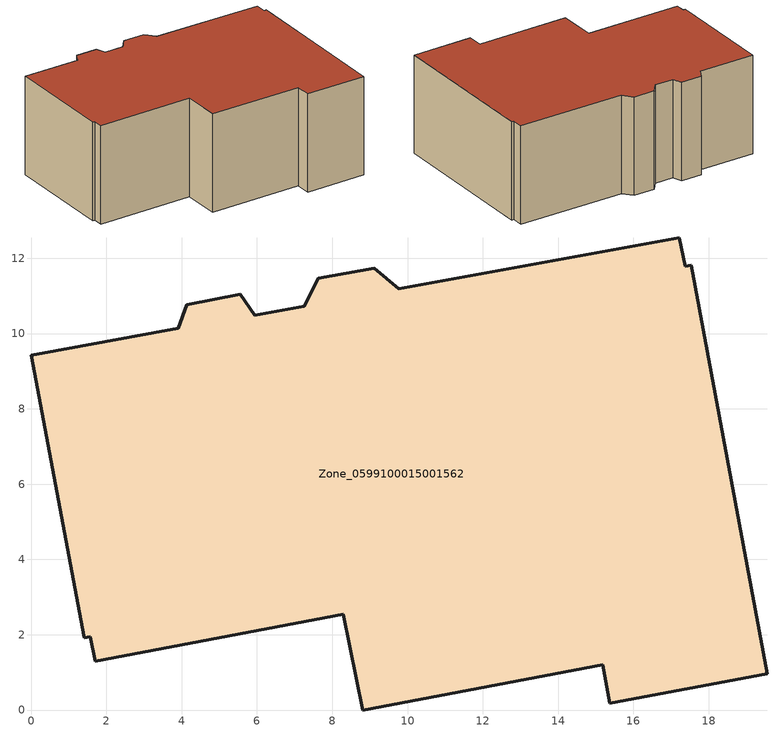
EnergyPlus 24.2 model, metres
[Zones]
Zone_0599100015001562
 floor ground (C_G): 8.81,0 8.29,2.55 1.7,1.29 1.57,1.95 1.41,1.92 0,9.42 3.91,10.14 4.13,10.77 5.56,11.04 5.94,10.49 7.26,10.73 7.63,11.47 9.11,11.74 9.77,11.19 17.22,12.54 17.38,11.78 17.53,11.81 19.56,0.96 15.37,0.18 15.18,1.2 z1.1
 wall outside (C_F): 9.11,11.74 7.63,11.47 7.26,10.73 5.94,10.49 5.56,11.04 4.13,10.77 3.91,10.14 0,9.42 1.41,1.92 1.57,1.95 1.7,1.29 8.29,2.55 8.81,0 15.18,1.2 15.37,0.18 19.56,0.96 17.53,11.81 17.38,11.78 17.22,12.54 9.77,11.19 9.11,11.74 z1.1:8.06
 roof outside (C_R): 15.37,0.18 19.56,0.96 17.53,11.81 17.38,11.78 17.22,12.54 9.77,11.19 9.11,11.74 7.63,11.47 7.26,10.73 5.94,10.49 5.56,11.04 4.13,10.77 3.91,10.14 0,9.42 1.41,1.92 1.57,1.95 1.7,1.29 8.29,2.55 8.81,0 15.18,1.2 z8.06
[BUILDING]
Pand.0599100015001562: North Axis=0; Terrain=City; Loads Convergence Tolerance Value=0.04; Temperature Convergence Tolerance Value=0.4; Solar Distribution=FullExterior; Maximum Number of Warmup Days=25; Minimum Number of Warmup Days=1
[Site:Location]
Rotterdam.The.Hague.AP_ZH_NLD Design_Conditions: Latitude=51.96; Longitude=4.45; Time Zone=1; Elevation=-4.5
[SITE:GROUNDTEMPERATURE:BUILDINGSURFACE]
18, 18, 18, 18, 18, 18, 18, 18, 18, 18, 18, 18
[MATERIAL] Thermal Absorptance=0.9; Solar Absorptance=0.7; Visible Absorptance=0.7
Name | Roughness | Thickness | Conductivity | Density | Specific Heat
G.D.1965 | MediumSmooth | 0.15 | 1 | 540 | 1210
F.D.1965 | Rough | 0.3 | 0.857143 | 1920 | 840
R.D.1965 | MediumRough | 0.2 | 0.08 | 1500 | 1000
[CONSTRUCTION]
C_G: G.D.1965
C_F: F.D.1965
C_R: R.D.1965
[ZONE]
Zone_0599100015001562: Type=1; Multiplier=1; Ceiling Height=Autocalculate; Volume=Autocalculate; Floor Area=autocalculate; Part of Total Floor Area=Yes
[ZONEINFILTRATION:DESIGNFLOWRATE]
Infil_Zone_0599100015001562: Zone or ZoneList or Space or SpaceList=Zone_0599100015001562; Schedule=AlwaysOn; Design Flow Rate Calculation Method=Flow/Area; Flow Rate per Floor Area=0.0042; Constant Term Coefficient=1; Temperature Term Coefficient=0; Velocity Term Coefficient=0; Velocity Squared Term Coefficient=0
[HVACTEMPLATE:ZONE:IDEALLOADSAIRSYSTEM]
Zone_0599100015001562: Maximum Heating Supply Air Temperature=50; Minimum Cooling Supply Air Temperature=13; Maximum Heating Supply Air Humidity Ratio=0.0156; Minimum Cooling Supply Air Humidity Ratio=0.0077; Heating Limit=NoLimit; Cooling Limit=NoLimit; Dehumidification Control Type=ConstantSensibleHeatRatio; Cooling Sensible Heat Ratio=0.7; Dehumidification Setpoint=60; Humidification Control Type=None; Humidification Setpoint=30; Outdoor Air Method=None; Outdoor Air Flow Rate per Person=0.00944; Outdoor Air Flow Rate per Zone Floor Area=0; Outdoor Air Flow Rate per Zone=0; Demand Controlled Ventilation Type=None; Outdoor Air Economizer Type=NoEconomizer; Heat Recovery Type=None; Sensible Heat Recovery Effectiveness=0.7; Latent Heat Recovery Effectiveness=0.65
[ZONECONTROL:THERMOSTAT]
ThermostatControl_Zone_0599100015001562: Zone or ZoneList=Zone_0599100015001562; Control Type Schedule=DualSetpointControlType; Control 1=Thermostat_Zone_0599100015001562; Temperature Difference Between Cutout And Setpoint=0
[THERMOSTATSETPOINT:DUALSETPOINT]
Thermostat_Zone_0599100015001562: Heating Setpoint Temperature Schedule=HeatingSetpoint_Zone_0599100015001562; Cooling Setpoint Temperature Schedule=CoolingSetpoint_Zone_0599100015001562
[SCHEDULE:COMPACT]
HeatingSetpoint_Zone_0599100015001562: Through: 12/31, For: AllDays, Until: 24:00, 21
CoolingSetpoint_Zone_0599100015001562: Through: 12/31, For: AllDays, Until: 24:00, 24
DualSetpointControlType: Through: 12/31, For: AllDays, Until: 24:00, 4
AlwaysOn: Through: 12/31, For: AllDays, Until: 24:00, 1
